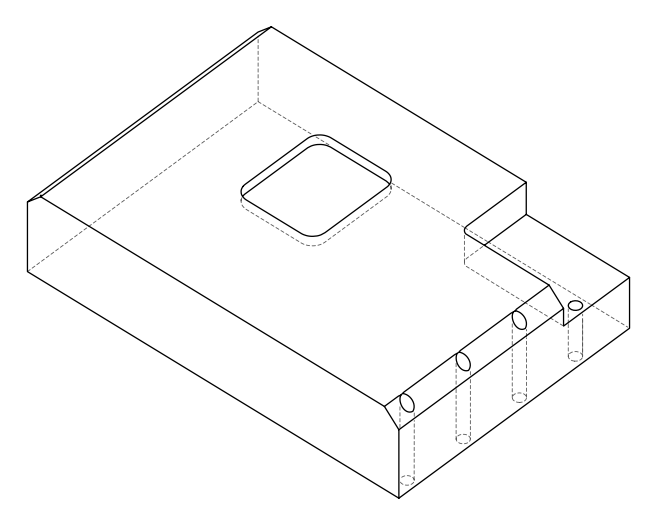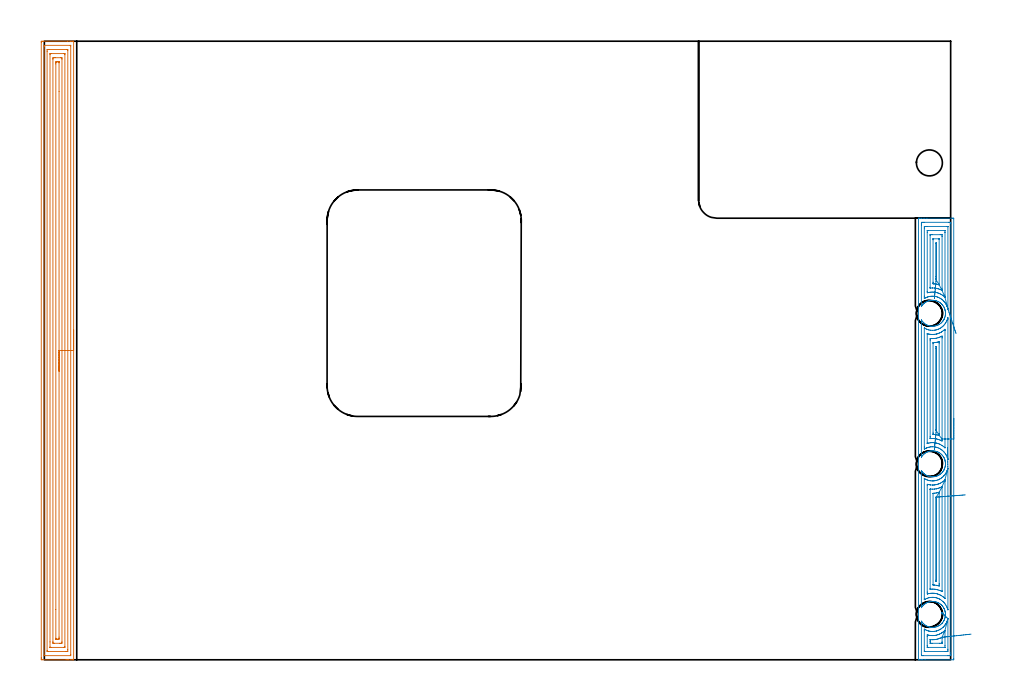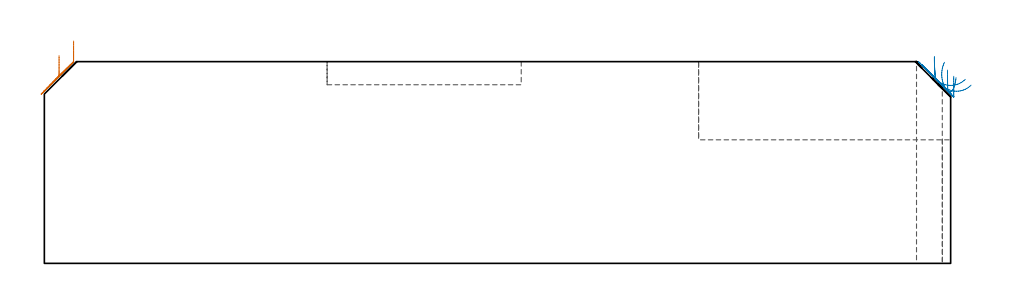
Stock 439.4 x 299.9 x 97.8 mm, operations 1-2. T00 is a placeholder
(PLAN: 19 operations, 14 tool changes, 54.7 min)
(1 AREA_MILL | FG_CHAMFER_SURFACE | UGT0205_001 | 14.67 min | 36954 mm3)
(2 AREA_MILL_1 | FG_CHAMFER_SURFACE_1 | UGT0205_001 | 11.6 min | 32365 mm3)
(3 MILL_CORNER_NOTCH_RECTANGULAR | CORNER_NOTCH_RECTANGULAR | NXT0201_012 | Follow Part, ap 4, ae 75% | 22.92 min | 395659 mm3)
(4 MILL_RECTANGULAR_POCKET | POCKET_RECTANGULAR_STRAIGHT | UGT0201_006 | Follow Part, ap 7, ae 75% | 2.05 min | 113649 mm3)
(5 SPOT_DRILL | STEP1HOLE | NXT0321_9005460120000 | 0.03 min | 0 mm3)
(6 SPOT_DRILL_1 | STEP1HOLE_1 | NXT0321_9005460120000 | 0.03 min | 0 mm3)
(7 SPOT_DRILL_2 | STEP1HOLE_2 | NXT0321_9005460120000 | 0.03 min | 0 mm3)
(8 SPOT_DRILL_3 | STEP1HOLE_3 | NXT0321_9005460120000 | 0.04 min | 15 mm3)
(9 DRILL_BLIND_HOLE_INTO_CENTER | STEP1HOLE | NXT0301_022 | 0.04 min | 32 mm3)
(10 GUN_DRILL_THROUGH_HOLE | STEP1HOLE | UGT0307_001 | 0.46 min | 1725 mm3)
(11 SPADE_DRILL_TO_ENLARGE_THROUGH_HOLE | STEP1HOLE | UGT0306_003 | 0.42 min | 9404 mm3)
(12 DRILL_BLIND_HOLE_INTO_CENTER_1 | STEP1HOLE_1 | NXT0301_022 | 0.04 min | 18 mm3)
(13 GUN_DRILL_THROUGH_HOLE_1 | STEP1HOLE_1 | UGT0307_001 | 0.46 min | 1700 mm3)
(14 SPADE_DRILL_TO_ENLARGE_THROUGH_HOLE_1 | STEP1HOLE_1 | UGT0306_003 | 0.42 min | 9422 mm3)
(15 DRILL_BLIND_HOLE_INTO_CENTER_2 | STEP1HOLE_2 | NXT0301_022 | 0.04 min | 9 mm3)
(16 GUN_DRILL_THROUGH_HOLE_2 | STEP1HOLE_2 | UGT0307_001 | 0.46 min | 1731 mm3)
(17 SPADE_DRILL_TO_ENLARGE_THROUGH_HOLE_2 | STEP1HOLE_2 | UGT0306_003 | 0.42 min | 9411 mm3)
(18 DRILL_THROUGH_HOLE_INTO_CENTER | STEP1HOLE_3 | NXT0301_042 | 0.27 min | 2326 mm3)
(19 DRILL_TO_ENLARGE_THROUGH_HOLE | STEP1HOLE_3 | NXT0301_097 | 0.27 min | 5092 mm3)
(TOOL UGT0205_001 | Chamfer Mill 20 x 3 x 45 deg. | D20 FL50 Z2)
(TOOL NXT0201_012 | ENDMILL 16mm [2P460-1600-NA 1630] | D16 FL38 Z6)
(TOOL UGT0201_006 | End Mill 28 mm | D28 FL25 Z2)
(TOOL NXT0321_9005460120000 | NC Spot Drill, 142deg, 12mm, Carbide, Uncoated | D12 PA142 FL30 Z2)
(TOOL NXT0301_022 | Carbide Drill 5.1mm [860.1-0510-015A1-MM 2214] | D5.1 PA140 FL28 Z2)
(TOOL UGT0307_001 | Gun Drill 5 mm | D5 PA130 FL24 Z1)
(TOOL UGT0306_003 | Spade Drill 12.5mm | D12.5 PA132 FL10 Z2)
(TOOL NXT0301_042 | Carbide Drill 7.1mm [860.1-0710-057A1-MM 2214] | D7.1 PA140 FL85 Z2)
(TOOL NXT0301_097 | Carbide Drill 12.6mm [860.1-1260-063A1-MM 2214] | D12.6 PA140 FL77 Z2)
(OP 1 AREA_MILL)
G17 G21 G94 G90
T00 M6
G54
G17 G0 G90 X14.2 Y159.95 S1061 M3
G43 Z107.8 H0
G94 G1 Y159.912 Z106.928 F250.
Y159.798 Z106.063
Y159.609 Z105.212
Y159.347 Z104.38
Y159.013 Z103.574
Y158.61 Z102.8
Y158.142 Z102.064
Y157.61 Z101.372
Y157.021 Z100.729
Y156.378 Z100.139
Y155.686 Z99.608
Y154.95 Z99.14
Y154.176 Z98.737
Y153.37 Z98.403
Y152.538 Z98.141
Y151.686 Z97.952
Y150.822 Z97.838
Y149.95 Z97.8
Y0.182
X14.197 Y0.01 Z97.789
X14.042 Y0.002 Z97.634
X13.88 Y0. Z97.48
X13.644 Z97.243
X12.93 Z96.524
X11.695 Z95.292
X11.175 Z94.77
X10.558 Z94.153
X-1.107 Y0.001 Z82.491
X-1.493 Y0.01 Z82.105
X-1.497 Y0.232 Z82.102
X-1.5 Y0.629 Z82.1
Y1.03
Y299.271
X-1.497 Y299.668 Z82.102
X-1.493 Y299.89 Z82.105
X-1.107 Y299.895 Z82.491
X-0.49 Y299.9 Z83.108
X11.175 Z94.77
X12.573 Z96.169
X12.93 Z96.524
X13.644 Z97.243
X13.88 Z97.48
X14.042 Y299.898 Z97.634
X14.197 Y299.89 Z97.788
X14.2 Y299.718 Z97.8
Y149.95
X12.786 Z96.386
Y2.564
X12.784 Y2.417 Z96.384
X12.779 Y2.045 Z96.379
X12.774 Y2.01 Z96.374
X12.707 Y2.005 Z96.307
X12.598 Y2.001 Z96.198
X0.18 Y2. Z83.78
X-0.014 Y2.002 Z83.586
X-0.049 Y2.005 Z83.551
X-0.079 Y2.012 Z83.521
X-0.081 Y2.057 Z83.519
X-0.085 Y2.27 Z83.515
X-0.086 Y297.336 Z83.514
X-0.085 Y297.483 Z83.515
X-0.079 Y297.855 Z83.521
X-0.074 Y297.89 Z83.526
X-0.007 Y297.895 Z83.593
X0.102 Y297.899 Z83.702
X12.52 Y297.9 Z96.12
X12.714 Y297.898 Z96.314
X12.749 Y297.895 Z96.349
X12.779 Y297.888 Z96.379
X12.781 Y297.843 Z96.381
X12.785 Y297.63 Z96.385
X12.786 Y149.95 Z96.386
X11.371 Z94.971
Y4.9
X11.367 Y4.206 Z94.967
X11.364 Y4.013 Z94.964
X11.175 Y4.008 Z94.775
X10.499 Y4. Z94.099
X1.726 Y4.001 Z85.326
X1.525 Y4.006 Z85.125
X1.335 Y4.015 Z84.935
X1.331 Y4.206 Z84.931
X1.329 Y4.405 Z84.929
Y295.
X1.333 Y295.694 Z84.933
X1.335 Y295.888 Z84.935
X1.525 Y295.892 Z85.125
X2.201 Y295.9 Z85.801
X10.974 Y295.899 Z94.574
X11.175 Y295.894 Z94.775
X11.365 Y295.885 Z94.965
X11.369 Y295.694 Z94.969
X11.371 Y295.495 Z94.971
Y149.95
X9.957 Z93.557
Y6.342
X9.954 Y6.159 Z93.554
X9.951 Y6.022 Z93.551
X9.856 Y6.01 Z93.456
X9.42 Y6. Z93.02
X3.273 Z86.873
X2.845 Y6.01 Z86.445
X2.749 Y6.015 Z86.349
X2.745 Y6.081 Z86.345
X2.744 Y6.149 Z86.344
X2.743 Y8.676 Z86.343
Y293.558
X2.746 Y293.741 Z86.346
X2.749 Y293.878 Z86.349
X2.844 Y293.89 Z86.444
X3.279 Y293.9 Z86.879
X9.427 Z93.027
X9.855 Y293.89 Z93.455
X9.951 Y293.885 Z93.551
X9.954 Y293.819 Z93.554
X9.956 Y293.751 Z93.556
X9.957 Y293.359 Z93.557
Y149.95
X8.543 Z92.143
Y8.676
X8.539 Y8.229 Z92.139
X8.536 Y8.016 Z92.136
X8.323 Y8.007 Z91.923
X7.666 Y8.001 Z91.266
X7.452 Y8. Z91.052
X4.819 Y8.001 Z88.419
X4.287 Y8.01 Z87.887
X4.164 Y8.015 Z87.764
X4.161 Y8.229 Z87.761
X4.157 Y8.676 Z87.757
Y291.224
X4.161 Y291.671 Z87.761
X4.164 Y291.884 Z87.764
X4.377 Y291.893 Z87.977
X5.034 Y291.899 Z88.634
X5.248 Y291.9 Z88.848
X7.881 Y291.899 Z91.481
X8.413 Y291.89 Z92.013
X8.536 Y291.885 Z92.136
X8.539 Y291.671 Z92.139
X8.543 Y291.224 Z92.143
Y149.95
X7.129 Z90.729
Y11.012
X7.128 Y10.465 Z90.728
X7.125 Y10.122 Z90.725
X7.122 Y10.012 Z90.722
X7.016 Y10.008 Z90.616
X6.789 Y10.003 Z90.389
X6.367 Y10. Z89.967
X5.911 Z89.511
X5.759 Z89.359
X5.638 Y10.002 Z89.238
X5.6 Y10.005 Z89.2
X5.583 Y10.009 Z89.183
X5.578 Y10.022 Z89.178
X5.575 Y10.118 Z89.175
X5.572 Y10.465 Z89.172
X5.571 Y24.326 Z89.171
Y288.888
X5.572 Y289.435 Z89.172
X5.575 Y289.778 Z89.175
X5.578 Y289.888 Z89.178
X5.684 Y289.892 Z89.284
X5.911 Y289.897 Z89.511
X6.333 Y289.9 Z89.933
X6.789 Z90.389
X6.941 Z90.541
X7.062 Y289.898 Z90.662
X7.1 Y289.895 Z90.7
X7.117 Y289.891 Z90.717
X7.122 Y289.878 Z90.722
X7.125 Y289.782 Z90.725
X7.128 Y289.435 Z90.728
X7.129 Y275.548 Z90.729
Y149.95
Y149.078 Z90.767
Y148.214 Z90.881
Y147.362 Z91.07
Y146.53 Z91.332
Y145.724 Z91.666
Y144.95 Z92.069
Y144.214 Z92.537
Y143.522 Z93.068
Y142.879 Z93.658
Y142.29 Z94.301
Y141.758 Z94.993
Y141.29 Z95.729
Y140.887 Z96.503
Y140.553 Z97.309
Y140.291 Z98.141
Y140.102 Z98.992
Y139.988 Z99.857
Y139.95 Z100.729
G0 Z107.8
M5
M2
(OP 2 AREA_MILL_1)
G17 G21 G94 G90
T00 M6
G54
G17 G0 G90 X440.9 Y117.05 S1061 M3
G43 Z107.8 H0
Z90.7
G94 G1 Y117.012 Z89.828 F250.
Y116.898 Z88.964
Y116.709 Z88.112
Y116.447 Z87.28
Y116.113 Z86.474
Y115.71 Z85.7
Y115.242 Z84.964
Y114.71 Z84.272
Y114.121 Z83.629
Y113.478 Z83.04
Y112.786 Z82.509
Y112.05 Z82.04
Y111.276 Z81.637
Y110.47 Z81.303
Y109.638 Z81.041
Y108.786 Z80.852
Y107.922 Z80.738
Y107.05 Z80.7
Y0.631
X440.897 Y0.289 Z80.702
X440.892 Y0.01 Z80.706
X440.609 Y0. Z80.988
X427.018 Z94.577
X425.606 Z95.99
X425.241 Z96.354
X424.51 Z97.089
X424.254 Z97.346
X423.843 Y0.006 Z97.749
X423.803 Y0.01 Z97.788
X423.8 Y0.184 Z97.8
Y213.916
X423.803 Y214.091 Z97.788
X423.844 Y214.1 Z97.747
X424.254 Z97.346
X424.51 Z97.09
X425.241 Z96.354
X426.495 Z95.102
X427.907 Z93.689
X440.348 Z81.25
X440.611 Y214.098 Z80.987
X440.892 Y214.09 Z80.706
X440.899 Y213.808 Z80.699
X440.9 Y107.05 Z80.7
X439.486 Z82.114
Y3.314
X439.485 Y2.42 Z82.115
X439.484 Y2.394 Z82.116
X439.459 Y2.01 Z82.141
X438.985 Y2.002 Z82.615
X438.571 Y2.001 Z83.029
X438.099 Y2. Z83.501
X426.129 Y2.001 Z95.471
X425.655 Y2.002 Z95.945
X425.241 Y2.01 Z96.359
X425.216 Y2.42 Z96.384
X425.215 Y2.445 Z96.385
Y18.588
X425.221 Y18.728 Z96.379
X425.241 Y18.701 Z96.359
X425.307 Y18.591 Z96.293
X425.422 Y18.417 Z96.178
X425.544 Y18.248 Z96.056
X425.768 Y17.968 Z95.832
X426.003 Y17.697 Z95.597
X426.212 Y17.486 Z95.388
X426.429 Y17.285 Z95.171
X426.731 Y17.037 Z94.869
X427.043 Y16.804 Z94.557
X427.313 Y16.634 Z94.287
X427.751 Y16.393 Z93.849
X428.197 Y16.186 Z93.403
X428.594 Y16.037 Z93.006
X428.995 Y15.91 Z92.605
X429.081 Y15.888 Z92.519
X429.522 Y15.802 Z92.078
X429.966 Y15.741 Z91.634
X430.408 Y15.713 Z91.192
X430.85 Y15.714 Z90.75
X431.293 Y15.747 Z90.307
X431.734 Y15.813 Z89.866
X432.204 Y15.91 Z89.396
X432.619 Y16.042 Z88.981
X433.065 Y16.213 Z88.535
X433.503 Y16.418 Z88.097
X433.834 Y16.602 Z87.766
X434.157 Y16.804 Z87.443
X434.387 Y16.974 Z87.213
X434.803 Y17.321 Z86.797
X435.118 Y17.622 Z86.48
X435.197 Y17.697 Z86.401
X435.271 Y17.777 Z86.328
X435.592 Y18.176 Z86.006
X435.887 Y18.591 Z85.709
X435.905 Y18.62 Z85.691
X436.019 Y18.815 Z85.575
X436.127 Y18.994 Z85.47
X436.154 Y19.041 Z85.442
X436.366 Y19.485 Z85.233
X436.539 Y19.928 Z85.06
X436.676 Y20.378 Z84.92
X436.733 Y20.631 Z84.861
X436.76 Y20.752 Z84.832
X436.777 Y20.824 Z84.818
X436.793 Y20.921 Z84.804
X436.817 Y21.071 Z84.781
X436.83 Y21.163 Z84.766
X436.836 Y21.199 Z84.76
X436.848 Y21.272 Z84.75
X436.881 Y21.695 Z84.715
X436.883 Y21.718 Z84.712
X436.882 Y21.823 Z84.706
X436.883 Y21.891 Z84.705
X436.882 Y21.936 Z84.703
X436.883 Y22.064 Z84.701
X436.885 Y22.133 Z84.705
Y22.165
X436.882 Y22.205 Z84.706
X436.878 Y22.285 Z84.712
X436.871 Y22.441 Z84.727
X436.86 Y22.612 Z84.738
X436.809 Y22.988 Z84.786
X436.801 Y23.059 Z84.797
X436.793 Y23.1 Z84.806
X436.749 Y23.3 Z84.847
X436.72 Y23.435 Z84.875
X436.705 Y23.507 Z84.89
X436.579 Y23.952 Z85.018
X436.497 Y24.175 Z85.101
X436.438 Y24.329 Z85.156
X436.412 Y24.403 Z85.184
X436.215 Y24.846 Z85.382
X436.177 Y24.921 Z85.421
X436.155 Y24.965 Z85.443
X435.998 Y25.224 Z85.597
X435.919 Y25.358 Z85.678
X435.659 Y25.739 Z85.936
X435.271 Y26.219 Z86.328
X435.182 Y26.315 Z86.417
X435.07 Y26.432 Z86.527
X435.016 Y26.484 Z86.58
X434.976 Y26.525 Z86.624
X434.934 Y26.565 Z86.666
X434.864 Y26.633 Z86.736
X434.387 Y27.021 Z87.213
X434.01 Y27.286 Z87.59
X433.623 Y27.526 Z87.977
X433.503 Y27.587 Z88.097
X433.065 Y27.787 Z88.535
X432.619 Y27.957 Z88.981
X432.178 Y28.089 Z89.422
X431.734 Y28.187 Z89.866
X431.293 Y28.253 Z90.307
X430.85 Y28.286 Z90.75
X430.408 Y28.287 Z91.192
X429.966 Y28.259 Z91.634
X429.522 Y28.198 Z92.078
X429.081 Y28.104 Z92.519
X428.637 Y27.976 Z92.963
X428.197 Y27.817 Z93.403
X427.885 Y27.679 Z93.715
X427.578 Y27.526 Z94.022
X427.313 Y27.366 Z94.287
X426.863 Y27.057 Z94.737
X426.429 Y26.717 Z95.171
X426.335 Y26.633 Z95.265
X425.924 Y26.207 Z95.676
X425.533 Y25.739 Z96.067
X425.246 Y25.299 Z96.354
X425.241 Y25.29 Z96.359
X425.221 Y25.269 Z96.379
X425.219 Y25.299 Z96.381
X425.214 Y25.671 Z96.386
Y25.698
Y91.225
X425.221 Y91.726 Z96.379
X425.241 Y91.7 Z96.359
X425.338 Y91.549 Z96.262
X425.544 Y91.25 Z96.056
X425.767 Y90.967 Z95.833
X426.089 Y90.616 Z95.511
X426.429 Y90.286 Z95.171
X426.676 Y90.073 Z94.924
X426.99 Y89.845 Z94.61
X427.313 Y89.635 Z94.287
X427.747 Y89.395 Z93.853
X428.189 Y89.179 Z93.411
X428.197 Y89.177 Z93.403
X428.637 Y89.024 Z92.963
X429.081 Y88.896 Z92.519
X429.522 Y88.802 Z92.078
X429.966 Y88.742 Z91.634
X430.408 Y88.713 Z91.192
X430.85 Y88.715 Z90.75
X431.293 Y88.747 Z90.307
X431.734 Y88.813 Z89.866
X432.178 Y88.911 Z89.422
X432.619 Y89.041 Z88.981
X433.009 Y89.179 Z88.591
X433.503 Y89.421 Z88.097
X433.953 Y89.678 Z87.647
X434.387 Y89.971 Z87.213
X434.524 Y90.073 Z87.076
X434.906 Y90.416 Z86.694
X435.271 Y90.78 Z86.327
X435.42 Y90.953 Z86.176
X435.432 Y90.967 Z86.165
X435.76 Y91.405 Z85.84
X436.048 Y91.847 Z85.552
X436.056 Y91.86 Z85.543
X436.155 Y92.036 Z85.443
X436.277 Y92.294 Z85.319
X436.324 Y92.391 Z85.273
X436.427 Y92.636 Z85.171
X436.47 Y92.742 Z85.125
X436.476 Y92.754 Z85.121
X436.624 Y93.198 Z84.971
X436.741 Y93.647 Z84.852
X436.774 Y93.821 Z84.823
X436.793 Y93.925 Z84.805
X436.821 Y94.093 Z84.771
X436.846 Y94.296 Z84.749
X436.873 Y94.53 Z84.719
X436.874 Y94.541 Z84.718
X436.89 Y94.749 Z84.706
X436.891 Y94.764 Z84.705
X436.892 Y94.846 Z84.7
X436.898 Y94.987 Z84.698
X436.893 Y95.126 Z84.7
X436.892 Y95.19 Z84.704
X436.891 Y95.211 Z84.705
X436.876 Y95.424 Z84.715
Y95.434 Z84.716
X436.855 Y95.622 Z84.739
Y95.624
X436.825 Y95.872 Z84.765
X436.824 Y95.882 Z84.767
X436.787 Y96.107 Z84.811
X436.747 Y96.319 Z84.845
X436.746 Y96.328 Z84.847
X436.632 Y96.777 Z84.963
X436.571 Y96.965 Z85.027
X436.555 Y97.013 Z85.044
X436.486 Y97.221 Z85.113
X436.38 Y97.474 Z85.217
X436.329 Y97.596 Z85.267
X436.156 Y97.966 Z85.444
X436.116 Y98.041 Z85.484
X436.073 Y98.115 Z85.526
X435.777 Y98.569 Z85.822
X435.454 Y99.008 Z86.146
X435.272 Y99.22 Z86.328
X435.043 Y99.449 Z86.557
X434.92 Y99.571 Z86.679
X434.801 Y99.679 Z86.799
X434.554 Y99.902 Z87.046
X434.387 Y100.028 Z87.213
X433.952 Y100.322 Z87.648
X433.503 Y100.584 Z88.097
X433.286 Y100.695 Z88.314
X433.066 Y100.795 Z88.534
X432.619 Y100.957 Z88.981
X432.178 Y101.089 Z89.422
X431.734 Y101.187 Z89.866
X431.293 Y101.253 Z90.307
X430.85 Y101.285 Z90.75
X430.408 Y101.287 Z91.192
X429.966 Y101.258 Z91.634
X429.522 Y101.198 Z92.078
X429.081 Y101.104 Z92.519
X428.637 Y100.976 Z92.963
X428.197 Y100.822 Z93.403
X428.133 Y100.795 Z93.467
X427.719 Y100.592 Z93.881
X427.313 Y100.365 Z94.287
X426.974 Y100.143 Z94.626
X426.646 Y99.902 Z94.954
X426.429 Y99.714 Z95.171
X426.078 Y99.371 Z95.522
X425.746 Y99.008 Z95.854
X425.544 Y98.751 Z96.056
X425.33 Y98.438 Z96.27
X425.241 Y98.293 Z96.359
X425.221 Y98.274 Z96.379
X425.219 Y98.311 Z96.381
X425.214 Y99.001 Z96.386
Y99.028
Y164.377
X425.221 Y164.733 Z96.379
X425.241 Y164.707 Z96.359
X425.258 Y164.68 Z96.342
X425.552 Y164.236 Z96.048
X425.941 Y163.776 Z95.659
X426.361 Y163.342 Z95.239
X426.429 Y163.282 Z95.171
X426.863 Y162.943 Z94.737
X427.313 Y162.635 Z94.287
X427.626 Y162.449 Z93.974
X427.907 Y162.31 Z93.693
X428.197 Y162.177 Z93.403
X428.637 Y162.024 Z92.963
X429.081 Y161.896 Z92.519
X429.522 Y161.802 Z92.078
X429.966 Y161.741 Z91.634
X430.408 Y161.713 Z91.192
X430.85 Y161.714 Z90.75
X431.293 Y161.747 Z90.307
X431.734 Y161.813 Z89.866
X432.178 Y161.911 Z89.422
X432.619 Y162.043 Z88.981
X433.065 Y162.213 Z88.535
X433.503 Y162.413 Z88.097
X433.574 Y162.449 Z88.026
X433.987 Y162.7 Z87.613
X434.387 Y162.978 Z87.213
X434.834 Y163.342 Z86.766
X434.881 Y163.389 Z86.719
X434.948 Y163.458 Z86.652
X434.997 Y163.509 Z86.599
X435.016 Y163.527 Z86.582
X435.272 Y163.785 Z86.328
X435.641 Y164.236 Z85.956
X435.674 Y164.284 Z85.923
X435.909 Y164.629 Z85.687
X435.971 Y164.731 Z85.626
X436.155 Y165.035 Z85.444
X436.203 Y165.129 Z85.396
X436.277 Y165.293 Z85.322
X436.401 Y165.572 Z85.195
X436.571 Y166.023 Z85.027
X436.699 Y166.468 Z84.898
X436.796 Y166.916 Z84.801
X436.803 Y166.967 Z84.794
X436.858 Y167.362 Z84.741
X436.866 Y167.476 Z84.733
X436.868 Y167.531 Z84.729
X436.874 Y167.659 Z84.716
X436.88 Y167.749 Z84.709
X436.885 Y167.81 Z84.706
Y167.821
X436.884 Y167.861 Z84.704
Y167.957
X436.883 Y168.017 Z84.702
X436.882 Y168.091
X436.883 Y168.177 Z84.707
X436.882 Y168.232
X436.883 Y168.257 Z84.708
X436.851 Y168.703 Z84.747
X436.783 Y169.151 Z84.815
X436.771 Y169.202 Z84.825
X436.695 Y169.545 Z84.903
X436.683 Y169.597 Z84.914
X436.546 Y170.046 Z85.05
X436.377 Y170.49 Z85.222
X436.156 Y170.963 Z85.444
X436.036 Y171.176 Z85.564
X435.908 Y171.384 Z85.69
X435.6 Y171.811 Z85.997
X435.271 Y172.224 Z86.328
X435.221 Y172.277 Z86.377
X435.163 Y172.332 Z86.433
X435.016 Y172.473 Z86.579
X434.816 Y172.667 Z86.784
X434.387 Y173.027 Z87.213
X434.195 Y173.171 Z87.405
X433.853 Y173.386 Z87.747
X433.503 Y173.581 Z88.097
X433.065 Y173.787 Z88.535
X432.619 Y173.96 Z88.981
X432.302 Y174.064 Z89.298
X431.734 Y174.186 Z89.866
X431.293 Y174.253 Z90.307
X430.85 Y174.286 Z90.75
X430.408 Y174.287 Z91.192
X429.966 Y174.259 Z91.634
X429.522 Y174.198 Z92.078
X429.081 Y174.109 Z92.519
X428.898 Y174.064 Z92.702
X428.545 Y173.949 Z93.055
X428.197 Y173.816 Z93.403
X427.751 Y173.607 Z93.85
X427.313 Y173.365 Z94.287
X427.005 Y173.171 Z94.595
X426.712 Y172.95 Z94.888
X426.429 Y172.711 Z95.171
X425.982 Y172.277 Z95.618
X425.757 Y172.019 Z95.843
X425.544 Y171.75 Z96.056
X425.293 Y171.384 Z96.307
X425.241 Y171.297 Z96.359
X425.221 Y171.27 Z96.379
X425.215 Y171.374 Z96.385
X425.214 Y171.438 Z96.386
Y171.465
Y210.786
X425.215 Y211.68 Z96.385
X425.216 Y211.706 Z96.384
X425.241 Y212.09 Z96.359
X425.715 Y212.098 Z95.885
X426.129 Y212.099 Z95.471
X426.601 Y212.1 Z94.999
X438.571 Y212.099 Z83.029
X439.045 Y212.098 Z82.555
X439.459 Y212.09 Z82.141
X439.484 Y211.68 Z82.116
X439.485 Y211.655 Z82.115
X439.486 Y107.05 Z82.114
X438.072 Z83.528
X438.071 Y97.715 Z83.529
X438.07 Y97.213 Z83.53
X438.069 Y97.175 Z83.531
X438.066 Y97.121 Z83.534
X438.034 Y97.213 Z83.566
X437.988 Y97.357 Z83.612
X437.788 Y98. Z83.812
X437.75 Y98.107 Z83.85
X437.682 Y98.281 Z83.918
X437.359 Y99.001 Z84.241
X437.257 Y99.206 Z84.343
X437.154 Y99.389 Z84.446
X436.917 Y99.771 Z84.683
X436.835 Y99.896 Z84.765
X436.793 Y99.955 Z84.807
X436.439 Y100.431 Z85.161
X436.137 Y100.79 Z85.463
X436.024 Y100.91 Z85.576
X435.905 Y101.029 Z85.695
X435.571 Y101.344 Z86.029
X435.183 Y101.684 Z86.417
X435.016 Y101.808 Z86.584
X434.612 Y102.091 Z86.988
X434.127 Y102.373 Z87.473
X433.746 Y102.579 Z87.854
X433.239 Y102.787 Z88.361
X432.913 Y102.907 Z88.687
X432.35 Y103.065 Z89.25
X432.018 Y103.139 Z89.582
X431.461 Y103.229 Z90.139
X430.768 Y103.276 Z90.832
X430.573 Y103.277 Z91.027
X429.908 Y103.247 Z91.692
X429.684 Y103.219 Z91.916
X429.138 Y103.128 Z92.462
X428.795 Y103.053 Z92.805
X428.429 Y102.947 Z93.171
X427.907 Y102.77 Z93.693
X427.768 Y102.718 Z93.832
X427.458 Y102.579 Z94.142
X427.167 Y102.429 Z94.433
X426.699 Y102.178 Z94.901
X426.635 Y102.148 Z94.965
X426.634 Y102.187 Z94.966
X426.63 Y102.579 Z94.97
X426.629 Y102.97 Z94.971
X426.628 Y103.473 Z94.972
X426.629 Y160.707 Z94.971
X426.63 Y160.804 Z94.97
X426.633 Y160.852 Z94.967
X426.634 Y160.864 Z94.966
X427.163 Y160.561 Z94.437
X427.655 Y160.333 Z93.945
X427.907 Y160.228 Z93.693
X428.616 Y159.993 Z92.984
X428.795 Y159.947 Z92.805
X429.384 Y159.812 Z92.216
X429.684 Y159.781 Z91.916
X430.479 Y159.718 Z91.121
X430.573 Y159.716 Z91.027
X430.667 Y159.717 Z90.933
X431.461 Y159.766 Z90.139
X431.504 Y159.769 Z90.096
X431.805 Y159.812 Z89.795
X432.255 Y159.908 Z89.345
X432.35 Y159.933 Z89.25
X432.946 Y160.107 Z88.654
X433.239 Y160.218 Z88.361
X433.584 Y160.359 Z88.016
X434.127 Y160.617 Z87.473
X434.186 Y160.647 Z87.414
X434.287 Y160.707 Z87.313
X434.727 Y160.997 Z86.873
X435.016 Y161.198 Z86.584
X435.241 Y161.375 Z86.359
X435.518 Y161.601 Z86.082
X435.718 Y161.789 Z85.882
X435.905 Y161.975 Z85.695
X436.16 Y162.241 Z85.44
X436.374 Y162.495 Z85.226
X436.563 Y162.73 Z85.037
X436.793 Y163.052 Z84.807
X436.929 Y163.253 Z84.671
X437.015 Y163.389 Z84.585
X437.264 Y163.81 Z84.336
X437.496 Y164.284 Z84.104
X437.532 Y164.359 Z84.068
X437.555 Y164.412 Z84.045
X437.682 Y164.723 Z83.918
X437.805 Y165.054 Z83.795
X437.848 Y165.178 Z83.752
X437.906 Y165.356 Z83.694
X438.022 Y165.73 Z83.578
X438.066 Y165.804 Z83.534
X438.069 Y165.727 Z83.531
X438.07 Y165.681 Z83.53
X438.071 Y165.178 Z83.529
X438.072 Y164.972 Z83.528
Y107.05
X436.657 Z84.943
Y102.905
X436.656 Y102.81 Z84.944
X436.654 Y102.764 Z84.946
X436.653 Y102.755 Z84.947
X436.338 Y103.037 Z85.262
X435.905 Y103.408 Z85.695
X435.825 Y103.473 Z85.775
X435.348 Y103.801 Z86.252
X435.016 Y104.013 Z86.584
X434.405 Y104.367 Z87.195
X434.127 Y104.501 Z87.473
X433.888 Y104.608 Z87.712
X433.239 Y104.849 Z88.361
X432.565 Y105.045 Z89.035
X432.35 Y105.09 Z89.25
X431.484 Y105.238 Z90.116
X431.461 Y105.24 Z90.139
X431.156 Y105.261 Z90.444
X430.573 Y105.285 Z91.027
X430.549 Z91.051
X429.992 Y105.261 Z91.608
X429.707 Y105.239 Z91.893
X429.684 Y105.236 Z91.916
X428.944 Y105.111 Z92.656
X428.795 Y105.078 Z92.805
X428.23 Y104.937 Z93.37
X428.089 Y104.9 Z93.511
X428.061 Y104.895 Z93.539
X428.052 Y104.896 Z93.548
X428.049 Y104.902 Z93.551
X428.046 Y104.945 Z93.554
X428.043 Y105.124 Z93.557
Y157.886
X428.045 Y158.024 Z93.555
X428.047 Y158.082 Z93.553
X428.049 Y158.102 Z93.551
X428.087 Y158.098 Z93.513
X428.157 Y158.084 Z93.443
X428.18 Y158.078 Z93.42
X428.356 Y158.024 Z93.244
X428.795 Y157.919 Z92.805
X428.93 Y157.888 Z92.67
X429.348 Y157.817 Z92.252
X429.684 Y157.778 Z91.916
X429.952 Y157.754 Z91.648
X430.573 Y157.723 Z91.027
X430.863 Y157.732 Z90.737
X431.461 Y157.769 Z90.139
X431.69 Y157.794 Z89.91
X432.35 Y157.908 Z89.25
X432.446 Y157.927 Z89.154
X432.833 Y158.024 Z88.767
X433.146 Y158.117 Z88.454
X433.239 Y158.15 Z88.361
X433.791 Y158.362 Z87.809
X434.127 Y158.507 Z87.473
X434.407 Y158.637 Z87.193
X434.554 Y158.711 Z87.046
X434.923 Y158.918 Z86.677
X434.98 Y158.954 Z86.62
X435.016 Y158.978 Z86.584
X435.511 Y159.314 Z86.089
X435.905 Y159.607 Z85.695
X436.02 Y159.696 Z85.58
X436.164 Y159.812 Z85.436
X436.33 Y159.959 Z85.27
X436.497 Y160.11 Z85.103
X436.645 Y160.245 Z84.955
X436.654 Y159.952 Z84.946
X436.656 Y159.812 Z84.944
X436.657 Y159.681 Z84.943
Y107.05
X435.243 Z86.357
X435.242 Y106.823 Z86.358
X435.236 Y106.156 Z86.364
X435.231 Y106.068 Z86.369
X435.061 Y106.156 Z86.539
X434.959 Y106.213 Z86.641
X434.409 Y106.468 Z87.191
X434.127 Y106.581 Z87.473
X433.454 Y106.833 Z88.146
X433.239 Y106.895 Z88.361
X432.679 Y107.05 Z88.921
X432.35 Y107.11 Z89.25
X432.277 Y107.123 Z89.323
X431.461 Y107.233 Z90.139
X431.262 Y107.25 Z90.338
X430.573 Y107.277 Z91.027
X430.352 Y107.272 Z91.248
X429.684 Y107.237 Z91.916
X429.505 Y107.23 Z92.095
X429.462 Y107.237 Z92.138
X429.461 Y107.244 Z92.139
X429.459 Y107.277 Z92.141
X429.457 Y107.944 Z92.143
Y108.173
Y154.675
X429.46 Y155.341 Z92.14
X429.463 Y155.564 Z92.137
X429.469 Y155.777 Z92.131
X429.684 Y155.765 Z91.916
X430.178 Y155.738 Z91.422
X430.573 Y155.723 Z91.027
X431.064 Y155.741 Z90.536
X431.461 Y155.768 Z90.139
X431.882 Y155.812 Z89.718
X432.35 Y155.896 Z89.25
X432.634 Y155.949 Z88.966
X433.239 Y156.109 Z88.361
X433.668 Y156.235 Z87.932
X434. Y156.363 Z87.6
X434.127 Y156.416 Z87.473
X434.621 Y156.632 Z86.979
X435.016 Y156.818 Z86.584
X435.226 Y156.918 Z86.374
X435.237 Y156.909 Z86.363
X435.24 Y156.904 Z86.36
X435.243 Y156.235 Z86.357
Y156.007
Y107.05
X433.822 Y108.787 Z87.778
X433.755 Y108.797 Z87.845
X433.73 Y108.802 Z87.87
X433.109 Y108.969 Z88.491
X432.679 Y109.058 Z88.921
X432.35 Y109.115 Z89.25
X432.023 Y109.168 Z89.577
X431.461 Y109.236 Z90.139
X431.033 Y109.269 Z90.567
X430.898 Y109.283 Z90.702
X430.878 Y109.295 Z90.722
X430.875 Y109.337 Z90.725
X430.873 Y109.431 Z90.727
X430.872 Y109.733 Z90.728
X430.871 Y110.327 Z90.729
Y153.252
X430.873 Y153.552 Z90.727
X430.876 Y153.699 Z90.724
X430.877 Y153.711 Z90.723
X430.909 Y153.717 Z90.691
X430.991 Y153.726 Z90.609
X431.099 Y153.735 Z90.501
X431.269 Y153.746 Z90.331
X431.461 Y153.765 Z90.139
X432.073 Y153.831 Z89.527
X432.35 Y153.879 Z89.25
X432.826 Y153.968 Z88.774
X433.239 Y154.071 Z88.361
X433.796 Y154.216 Z87.804
X433.822 Y154.222 Z87.778
X433.825 Y154.193 Z87.775
X433.826 Y154.145 Z87.774
X433.829 Y153.853 Z87.772
Y153.552 Z87.771
X433.828 Y109.733 Z87.772
X433.827 Y109.141 Z87.773
X433.822 Y108.787 Z87.778
X432.405 Y111.135 Z89.195
X432.398 Y111.134 Z89.202
X432.35 Y111.141 Z89.25
X432.303 Y111.151 Z89.297
X432.292 Y111.327 Z89.308
X432.287 Y111.456 Z89.313
X432.286 Y111.521 Z89.314
X432.285 Y111.586 Z89.315
Y150.935
X432.291 Y151.764 Z89.309
X432.292 Y151.822 Z89.308
X432.35 Y151.845 Z89.25
X432.382 Y151.853 Z89.218
X432.404 Y151.854 Z89.196
X432.408 Y151.827 Z89.192
X432.413 Y151.764 Z89.187
X432.414 Y151.699 Z89.186
Y111.391
X432.413 Y111.261 Z89.187
X432.409 Y111.175 Z89.191
X432.405 Y111.135 Z89.195
X432.32 Y110.276 Z89.318
X432.237 Y109.43 Z89.516
X432.155 Y108.605 Z89.787
X432.076 Y107.806 Z90.13
X432.001 Y107.041 Z90.541
X431.929 Y106.313 Z91.017
X431.862 Y105.63 Z91.556
X431.799 Y104.997 Z92.152
X431.742 Y104.417 Z92.801
X431.69 Y103.896 Z93.499
X431.645 Y103.437 Z94.24
X431.606 Y103.044 Z95.018
X431.574 Y102.721 Z95.827
X431.549 Y102.468 Z96.662
X431.532 Y102.29 Z97.516
X431.522 Y102.185 Z98.382
X431.519 Y102.157 Z99.254
X431.523 Y102.204 Z100.125
G0 X437.888 Y102.675 Z93.714
G1 Y102.652 Z92.842
X437.89 Y102.554 Z91.975
X437.893 Y102.38 Z91.12
X437.898 Y102.133 Z90.283
X437.903 Y101.814 Z89.471
X437.91 Y101.425 Z88.69
X437.919 Y100.97 Z87.946
X437.928 Y100.451 Z87.245
X437.938 Y99.874 Z86.591
X437.95 Y99.241 Z85.99
X437.962 Y98.559 Z85.447
X437.975 Y97.832 Z84.965
X437.989 Y97.066 Z84.548
X438.003 Y96.266 Z84.2
X438.018 Y95.439 Z83.923
X438.034 Y94.591 Z83.718
X438.049 Y93.728 Z83.589
X438.065 Y92.858 Z83.535
X438.071 Y92.35 Z83.529
Y24.484
X438.07 Y24.386 Z83.53
X438.065 Y24.183 Z83.535
X437.985 Y24.4 Z83.615
X437.947 Y24.51 Z83.653
X437.861 Y24.776 Z83.739
X437.682 Y25.27 Z83.918
X437.513 Y25.671 Z84.087
X437.375 Y25.979 Z84.225
X437.042 Y26.565 Z84.558
X436.793 Y26.946 Z84.807
X436.582 Y27.244 Z85.018
X436.412 Y27.459 Z85.188
X436.183 Y27.736 Z85.417
X435.905 Y28.037 Z85.695
X435.572 Y28.354 Z86.028
X435.016 Y28.802 Z86.584
X434.358 Y29.248 Z87.242
X434.127 Y29.384 Z87.473
X433.851 Y29.526 Z87.749
X433.239 Y29.782 Z88.361
X432.905 Y29.906 Z88.695
X432.44 Y30.052 Z89.16
X432.35 Y30.073 Z89.25
X432.045 Y30.142 Z89.555
X431.461 Y30.233 Z90.139
X431.357 Y30.247 Z90.243
X430.948 Y30.271 Z90.652
X430.573 Y30.28 Z91.027
X430.436 Z91.164
X429.684 Y30.223 Z91.916
X429.611 Y30.216 Z91.989
X429.157 Y30.142 Z92.443
X428.861 Y30.076 Z92.739
X428.795 Y30.058 Z92.805
X428.182 Y29.865 Z93.418
X427.907 Y29.766 Z93.693
X427.543 Y29.614 Z94.057
X427.018 Y29.355 Z94.582
X426.949 Y29.318 Z94.651
X426.7 Y29.173 Z94.9
X426.635 Y29.137 Z94.965
X426.632 Y29.189 Z94.968
X426.63 Y29.248 Z94.97
X426.629 Y29.397 Z94.971
X426.628 Y29.64 Z94.972
X426.629 Y87.768 Z94.971
X426.63 Y87.824 Z94.97
X426.632 Y87.857 Z94.968
X426.634 Y87.864 Z94.967
X426.656 Y87.853 Z94.944
X427.018 Y87.659 Z94.582
X427.56 Y87.376 Z94.04
X427.907 Y87.228 Z93.693
X428.139 Y87.142 Z93.461
X428.795 Y86.947 Z92.805
X429.339 Y86.829 Z92.261
X429.684 Y86.781 Z91.916
X430.331 Y86.725 Z91.269
X430.573 Y86.723 Z91.027
X430.9 Y86.726 Z90.7
X431.2 Y86.744 Z90.4
X431.461 Y86.771 Z90.139
X431.981 Y86.853 Z89.619
X432.35 Y86.935 Z89.25
X432.693 Y87.03 Z88.907
X433.239 Y87.209 Z88.361
X433.361 Y87.252 Z88.239
X433.644 Y87.376 Z87.956
X433.964 Y87.54 Z87.636
X434.127 Y87.63 Z87.473
X434.531 Y87.864 Z87.069
X435.016 Y88.184 Z86.584
X435.067 Y88.219 Z86.533
X435.133 Y88.27 Z86.467
X435.545 Y88.632 Z86.055
X435.905 Y88.97 Z85.695
X436.002 Y89.066 Z85.598
X436.096 Y89.164 Z85.504
X436.417 Y89.543 Z85.183
X436.806 Y90.059 Z84.794
X437.145 Y90.599 Z84.455
X437.337 Y90.953 Z84.263
X437.407 Y91.091 Z84.193
X437.451 Y91.185 Z84.149
X437.682 Y91.709 Z83.918
X437.721 Y91.808 Z83.879
X437.736 Y91.847 Z83.864
X437.829 Y92.135 Z83.771
X437.94 Y92.482 Z83.66
X438.018 Y92.742 Z83.582
X438.032 Y92.78 Z83.568
X438.065 Y92.858 Z83.535
X436.638 Y87.24 Z84.962
X436.65 Y87.109 Z84.95
X436.656 Y86.62 Z84.944
X436.657 Y86.482 Z84.943
Y29.867
X436.656 Y29.798 Z84.944
X436.653 Y29.765 Z84.947
X436.652 Y29.761 Z84.948
X436.645 Y29.765 Z84.955
X436.561 Y29.835 Z85.039
X436.211 Y30.142 Z85.389
X435.905 Y30.391 Z85.695
X435.689 Y30.561 Z85.911
X435.001 Y31.036 Z86.599
X434.692 Y31.217 Z86.908
X434.442 Y31.346 Z87.158
X434.127 Y31.491 Z87.473
X433.821 Y31.622 Z87.779
X433.239 Y31.849 Z88.361
X432.997 Y31.931 Z88.603
X432.35 Y32.09 Z89.25
X432.149 Y32.133 Z89.451
X431.461 Y32.235 Z90.139
X431.134 Y32.261 Z90.466
X430.573 Y32.277 Z91.027
X430.24 Y32.265 Z91.36
X429.684 Y32.222 Z91.916
X429.424 Y32.192 Z92.176
X428.795 Y32.08 Z92.805
X428.673 Y32.054 Z92.927
X428.211 Y31.931 Z93.389
X428.143 Y31.92 Z93.457
X428.05 Y31.931 Z93.55
X428.043 Y32.825 Z93.557
Y84.556
X428.049 Y85.107 Z93.551
X428.508 Y84.982 Z93.092
X428.795 Y84.921 Z92.805
X429.171 Y84.843 Z92.429
X429.6 Y84.777 Z92.
X429.684 Y84.771 Z91.916
X430.551 Y84.715 Z91.049
X430.573 Z91.027
X431.003 Y84.731 Z90.597
X431.401 Y84.754 Z90.199
X431.461 Y84.762 Z90.139
X432.173 Y84.872 Z89.427
X432.35 Y84.911 Z89.25
X432.888 Y85.046 Z88.712
X433.239 Y85.155 Z88.361
X433.562 Y85.262 Z88.038
X433.802 Y85.352 Z87.798
X434.127 Y85.497 Z87.473
X434.189 Y85.525 Z87.411
X434.314 Y85.587 Z87.286
X434.766 Y85.839 Z86.834
X435.016 Y85.984 Z86.584
X435.317 Y86.178 Z86.283
X435.768 Y86.482 Z85.832
X435.845 Y86.542 Z85.755
X435.905 Y86.591 Z85.695
X436.321 Y86.957 Z85.279
X436.427 Y87.051 Z85.173
X436.638 Y87.24 Z84.962
X435.237 Y83.922 Z86.363
X435.239 Y83.875 Z86.361
X435.241 Y83.799 Z86.359
X435.243 Y83.571 Z86.357
X435.242 Y33.491 Z86.358
X435.239 Y33.262 Z86.361
X435.236 Y33.111 Z86.364
X435.231 Y33.086 Z86.369
X435.213 Y33.093 Z86.387
X435.167 Y33.113 Z86.433
X435.016 Y33.183 Z86.584
X434.353 Y33.492 Z87.247
X434.127 Y33.583 Z87.473
X433.783 Y33.719 Z87.817
X433.239 Y33.893 Z88.361
X432.999 Y33.961 Z88.601
X432.35 Y34.108 Z89.25
X431.887 Y34.185 Z89.713
X431.461 Y34.238 Z90.139
X430.914 Y34.27 Z90.686
X430.573 Y34.277 Z91.027
X430.039 Y34.256 Z91.561
X429.505 Y34.22 Z92.095
X429.477 Y34.221 Z92.123
X429.466 Y34.223 Z92.134
X429.464 Y34.234 Z92.136
X429.46 Y34.385 Z92.14
X429.458 Y34.614 Z92.142
X429.457 Y82.468 Z92.143
X429.459 Y82.62 Z92.141
X429.462 Y82.741 Z92.138
X429.464 Y82.773 Z92.136
X429.469 Y82.775 Z92.131
X429.493 Y82.776 Z92.107
X429.684 Y82.766 Z91.916
X429.83 Y82.758 Z91.77
X430.573 Y82.723 Z91.027
X430.752 Y82.724 Z90.848
X431.461 Y82.762 Z90.139
X431.592 Y82.773 Z90.008
X432.35 Y82.879 Z89.25
X432.372 Y82.882 Z89.228
X432.477 Y82.904 Z89.123
X433.084 Y83.06 Z88.516
X433.239 Y83.106 Z88.361
X433.76 Y83.274 Z87.84
X434.127 Y83.405 Z87.473
X434.399 Y83.525 Z87.201
X434.969 Y83.799 Z86.631
X435. Y83.815 Z86.6
X435.237 Y83.922 Z86.363
X433.824 Y81.219 Z87.776
X433.825 Y81.214 Z87.775
X433.827 Y81.173 Z87.773
X433.828 Y81.116 Z87.772
X433.829 Y80.816 Z87.771
Y36.996
X433.827 Y36.402 Z87.773
X433.824 Y35.813 Z87.776
X433.823 Y35.78 Z87.777
X433.784 Y35.786 Z87.816
X433.239 Y35.927 Z88.361
X432.69 Y36.06 Z88.91
X432.35 Y36.121 Z89.25
X431.634 Y36.229 Z89.967
X431.461 Y36.245 Z90.139
X430.924 Y36.283 Z90.676
X430.876 Y36.289 Z90.724
X430.875 Y36.294 Z90.725
X430.873 Y36.317 Z90.727
X430.872 Y36.402 Z90.728
Y80.519
X430.874 Y80.667 Z90.726
X430.877 Y80.702 Z90.723
X430.879 Y80.711 Z90.721
X430.894 Y80.715 Z90.706
X430.962 Y80.724 Z90.638
X431.461 Y80.762 Z90.139
X431.782 Y80.793 Z89.818
X432.35 Y80.875 Z89.25
X432.556 Y80.908 Z89.044
X433.239 Y81.067 Z88.361
X433.442 Y81.116 Z88.158
X433.643 Y81.176 Z87.957
X433.75 Y81.206 Z87.85
X433.808 Y81.219 Z87.792
X433.824 Z87.776
X432.404 Y78.854 Z89.196
X432.411 Y78.628 Z89.189
X432.414 Y78.498 Z89.186
Y39.02
X432.408 Y38.191 Z89.192
X432.401 Y38.139 Z89.199
X432.35 Y38.145 Z89.25
X432.308 Y38.154 Z89.292
X432.291 Y38.16 Z89.309
X432.289 Y38.17 Z89.311
X432.286 Y38.191 Z89.314
X432.285 Y38.256 Z89.315
Y78.563
X432.286 Y78.694 Z89.314
X432.289 Y78.78 Z89.311
X432.293 Y78.839 Z89.307
X432.3 Y78.842 Z89.3
X432.35 Y78.85 Z89.25
X432.404 Y78.854 Z89.196
X433.047 Y78.904 Z88.607
X433.737 Y78.958 Z88.077
X434.472 Y79.015 Z87.61
X435.244 Y79.075 Z87.208
X436.048 Y79.137 Z86.875
X436.878 Y79.202 Z86.614
X437.727 Y79.268 Z86.427
X438.59 Y79.335 Z86.314
X439.459 Y79.402 Z86.277
X440.327 Y79.47 Z86.317
X441.19 Y79.537 Z86.432
X442.038 Y79.603 Z86.622
X442.868 Y79.667 Z86.886
X443.671 Y79.729 Z87.221
X444.442 Y79.789 Z87.625
X445.174 Y79.846 Z88.094
X445.864 Y79.9 Z88.627
X446.504 Y79.95 Z89.217
G0 Z107.8
X436.422 Y21.52
Z97.487
G1 X436.079 Y21.852 Z96.757
X435.784 Y22.139 Z95.988
X435.537 Y22.378 Z95.186
X435.342 Y22.568 Z94.357
X435.2 Y22.706 Z93.507
X435.111 Y22.792 Z92.644
X435.076 Y22.826 Z91.773
X435.096 Y22.806 Z90.901
X435.17 Y22.734 Z90.035
X435.299 Y22.61 Z89.181
X435.48 Y22.434 Z88.346
X435.713 Y22.208 Z87.536
X435.996 Y21.934 Z86.758
X436.326 Y21.613 Z86.016
X436.701 Y21.249 Z85.318
X437.119 Y20.844 Z84.668
X437.576 Y20.401 Z84.071
X438.068 Y19.923 Z83.532
X438.069 Y19.922 Z83.531
X438.071 Y19.914 Z83.529
Y5.102
X438.07 Y4.711 Z83.53
X438.067 Y4.208 Z83.533
X438.065 Y4.022 Z83.535
X437.882 Y4.007 Z83.718
X437.682 Y4.003 Z83.918
X437. Y4. Z84.6
X436.793 Z84.807
X427.018 Y4.001 Z94.582
X426.811 Y4.004 Z94.789
X426.674 Y4.009 Z94.926
X426.635 Y4.012 Z94.965
X426.633 Y4.031 Z94.967
X426.631 Y4.077 Z94.969
X426.629 Y4.208 Z94.971
Y14.045
X426.631 Y14.435 Z94.969
X426.635 Y14.828 Z94.965
X426.638 Y14.86 Z94.962
X427.018 Y14.658 Z94.582
X427.422 Y14.451 Z94.178
X427.907 Y14.236 Z93.693
X428.418 Y14.045 Z93.182
X428.795 Y13.939 Z92.805
X428.939 Y13.901 Z92.661
X429.354 Y13.826 Z92.246
X429.684 Y13.781 Z91.916
X429.979 Y13.748 Z91.621
X430.573 Y13.723 Z91.027
X430.891 Y13.725 Z90.709
X431.461 Y13.771 Z90.139
X431.699 Y13.806 Z89.901
X432.35 Y13.926 Z89.25
X432.447 Y13.948 Z89.153
X432.782 Y14.045 Z88.818
X433.118 Y14.167 Z88.482
X433.239 Y14.216 Z88.361
X433.741 Y14.434 Z87.859
X434.127 Y14.627 Z87.473
X434.327 Y14.738 Z87.273
X434.665 Y14.939 Z86.935
X434.871 Y15.085 Z86.729
X435.016 Y15.193 Z86.584
X435.369 Y15.483 Z86.231
X435.77 Y15.834 Z85.83
X435.839 Y15.899 Z85.761
X435.905 Y15.965 Z85.695
X436.153 Y16.226 Z85.447
X436.267 Y16.363 Z85.333
X436.56 Y16.728 Z85.04
X436.66 Y16.862 Z84.94
X436.793 Y17.054 Z84.807
X437.017 Y17.397 Z84.583
X437.151 Y17.622 Z84.449
X437.34 Y17.966 Z84.26
X437.602 Y18.517 Z83.998
X437.613 Y18.54 Z83.987
X437.682 Y18.72 Z83.918
X437.86 Y19.232 Z83.74
X437.919 Y19.411 Z83.681
X437.953 Y19.526 Z83.647
X438.065 Y19.919 Z83.535
X438.068 Y19.923 Z83.532
X436.648 Y14.251 Z84.952
X436.65 Y14.25 Z84.95
X436.652 Y14.241 Z84.948
X436.655 Y14.184 Z84.945
X436.657 Y14.045 Z84.943
Y13.871
Y6.891
X436.653 Y6.138 Z84.947
X436.65 Y6.027 Z84.95
X436.646 Y6.009 Z84.954
X436.623 Y6.007 Z84.977
X436.569 Y6.003 Z85.031
X436.347 Y6.001 Z85.253
X428.352 Z93.248
X428.132 Y6.003 Z93.468
X428.077 Y6.007 Z93.523
X428.054 Y6.01 Z93.546
X428.05 Y6.023 Z93.55
X428.048 Y6.098 Z93.552
X428.043 Y6.754 Z93.557
Y6.891
Y11.362
X428.044 Y11.5 Z93.556
X428.05 Y12.063 Z93.55
X428.055 Y12.1 Z93.545
X428.518 Y11.977 Z93.082
X428.795 Y11.916 Z92.805
X429.214 Y11.835 Z92.386
X429.684 Y11.775 Z91.916
X430.201 Y11.736 Z91.399
X430.573 Y11.723 Z91.027
X431.088 Y11.738 Z90.512
X431.461 Y11.768 Z90.139
X431.89 Y11.825 Z89.71
X432.35 Y11.911 Z89.25
X432.637 Y11.968 Z88.963
X433.239 Y12.149 Z88.361
X433.32 Y12.175 Z88.28
X433.55 Y12.257 Z88.05
X433.955 Y12.43 Z87.645
X434.127 Y12.51 Z87.473
X434.556 Y12.72 Z87.044
X435.016 Y12.977 Z86.584
X435.125 Y13.041 Z86.475
X435.299 Y13.151 Z86.301
X435.651 Y13.406 Z85.949
X435.905 Y13.609 Z85.695
X436.142 Y13.807 Z85.458
X436.418 Y14.045 Z85.182
X436.616 Y14.224 Z84.984
X436.648 Y14.251 Z84.952
X435.237 Y10.926 Z86.363
X435.239 Y10.904 Z86.361
X435.241 Y10.849 Z86.359
X435.243 Y10.697 Z86.357
Y10.468
Y8.679
Y8.451
X435.241 Y8.222 Z86.359
X435.238 Y8.07 Z86.362
X435.236 Y8.02 Z86.364
X435.225 Y8.01 Z86.375
X435.184 Y8.007 Z86.416
X435.016 Y8.002 Z86.584
X434.802 Y8. Z86.798
X434.127 Z87.473
X430.359 Z91.241
X429.684 Y8.002 Z91.916
X429.467 Y8.003 Z92.133
X429.461 Y8.01 Z92.139
X429.459 Y8.012 Z92.141
X429.457 Y8.679 Z92.143
Y8.908
X429.458 Y9.574 Z92.142
X429.459 Y9.688 Z92.141
X429.461 Y9.744 Z92.139
X429.463 Y9.767 Z92.137
X429.482 Y9.777 Z92.118
X429.684 Y9.765 Z91.916
X430.424 Y9.724 Z91.176
X430.573 Y9.723 Z91.027
X431.288 Y9.748 Z90.312
X431.461 Y9.765 Z90.139
X432.082 Y9.843 Z89.518
X432.35 Y9.892 Z89.25
X432.829 Y9.986 Z88.771
X433.239 Y10.106 Z88.361
X433.514 Y10.191 Z88.086
X434.127 Y10.414 Z87.473
X434.167 Y10.429 Z87.433
X434.261 Y10.468 Z87.339
X434.777 Y10.709 Z86.823
X435.228 Y10.925 Z86.372
X435.237 Y10.926 Z86.363
X435.878 Y10.994 Z85.776
X436.568 Y11.068 Z85.247
X437.301 Y11.146 Z84.78
X438.071 Y11.229 Z84.379
X438.873 Y11.315 Z84.048
X439.701 Y11.403 Z83.788
X440.549 Y11.494 Z83.601
X441.409 Y11.586 Z83.49
X442.276 Y11.679 Z83.455
X443.142 Y11.772 Z83.495
X444.002 Y11.864 Z83.611
X444.848 Y11.954 Z83.803
X445.675 Y12.043 Z84.067
X446.475 Y12.128 Z84.403
X447.244 Y12.21 Z84.808
X447.974 Y12.289 Z85.279
X448.661 Y12.362 Z85.812
X449.298 Y12.43 Z86.404
G0 Z107.8
X442.019 Y158.193
Z90.066
G1 X441.925 Y158.476 Z89.246
X441.809 Y158.826 Z88.455
X441.671 Y159.239 Z87.7
X441.514 Y159.714 Z86.985
X441.337 Y160.246 Z86.317
X441.143 Y160.832 Z85.7
X440.932 Y161.466 Z85.139
X440.707 Y162.144 Z84.639
X440.468 Y162.861 Z84.203
X440.219 Y163.611 Z83.834
X439.961 Y164.389 Z83.535
X439.695 Y165.189 Z83.309
X439.424 Y166.004 Z83.158
X439.151 Y166.829 Z83.082
X438.876 Y167.657
X438.602 Y168.482 Z83.158
X438.331 Y169.297 Z83.309
X438.065 Y170.097 Z83.535
X438.045 Y170.156 Z83.555
X438.035 Y170.188 Z83.565
X437.928 Y170.544 Z83.672
X437.812 Y170.92 Z83.788
X437.682 Y171.281 Z83.918
X437.621 Y171.438 Z83.979
X437.578 Y171.543 Z84.022
X437.334 Y172.052 Z84.266
X437.184 Y172.332 Z84.416
X437.039 Y172.578 Z84.561
X436.793 Y172.945 Z84.807
X436.591 Y173.227 Z85.009
X436.287 Y173.611 Z85.313
X436.168 Y173.758 Z85.432
X435.905 Y174.032 Z85.695
X435.815 Y174.121 Z85.785
X435.394 Y174.496 Z86.206
X435.016 Y174.808 Z86.584
X434.727 Y175.015 Z86.873
X434.127 Y175.372 Z87.473
X433.433 Y175.714 Z88.167
X433.239 Y175.791 Z88.361
X432.927 Y175.909 Z88.673
X432.35 Y176.067 Z89.25
X432.146 Y176.115 Z89.454
X431.461 Y176.229 Z90.139
X431.114 Y176.259 Z90.486
X430.573 Y176.277 Z91.027
X430.217 Y176.267 Z91.383
X429.684 Y176.219 Z91.916
X429.412 Y176.183 Z92.188
X428.795 Y176.059 Z92.805
X428.674 Y176.031 Z92.926
X428.266 Y175.909 Z93.334
X428.005 Y175.81 Z93.595
X427.907 Y175.769 Z93.693
X427.39 Y175.535 Z94.21
X427.018 Y175.344 Z94.582
X426.635 Y175.147 Z94.965
X426.632 Y175.274 Z94.968
X426.63 Y175.406 Z94.97
X426.629 Y175.909 Z94.971
X426.628 Y176.302 Z94.972
X426.629 Y208.998 Z94.971
X426.63 Y209.389 Z94.97
X426.633 Y209.892 Z94.967
X426.635 Y210.078 Z94.965
X426.818 Y210.093 Z94.782
X427.018 Y210.097 Z94.582
X427.7 Y210.1 Z93.9
X427.907 Z93.693
X437.682 Y210.099 Z83.918
X437.889 Y210.096 Z83.711
X438.026 Y210.091 Z83.574
X438.065 Y210.088 Z83.535
X438.067 Y210.069 Z83.533
X438.069 Y210.022 Z83.531
X438.071 Y209.892 Z83.529
Y170.544
X438.07 Y170.182 Z83.53
Y170.154
X438.065 Y170.097 Z83.535
X436.642 Y175.759 Z84.958
X436.593 Y175.801 Z85.007
X435.905 Y176.39 Z85.695
X435.681 Y176.573 Z85.919
X435.362 Y176.804 Z86.238
X435.016 Y177.012 Z86.584
X434.52 Y177.302 Z87.08
X434.127 Y177.487 Z87.473
X433.666 Y177.698 Z87.934
X433.239 Y177.853 Z88.361
X433.013 Y177.925 Z88.587
X432.624 Y178.029 Z88.976
X432.35 Y178.089 Z89.25
X431.875 Y178.176 Z89.725
X431.461 Y178.232 Z90.139
X431.131 Y178.26 Z90.469
X430.573 Y178.277 Z91.027
X430.021 Y178.254 Z91.579
X429.684 Y178.223 Z91.916
X429.221 Y178.164 Z92.379
X428.795 Y178.081 Z92.805
X428.479 Y178.016 Z93.121
X428.05 Y177.918 Z93.55
X428.044 Y178.454 Z93.556
X428.043 Y178.592 Z93.557
Y207.209
X428.047 Y207.962 Z93.553
X428.05 Y208.073 Z93.55
X428.054 Y208.091 Z93.546
X428.077 Y208.093 Z93.523
X428.131 Y208.096 Z93.469
X428.353 Y208.099 Z93.247
X436.348 Z85.252
X436.568 Y208.097 Z85.032
X436.623 Y208.094 Z84.977
X436.646 Y208.09 Z84.954
X436.65 Y208.077 Z84.95
X436.652 Y208.002 Z84.948
X436.657 Y207.346 Z84.943
Y207.209
Y176.804
X436.654 Y176.05 Z84.946
X436.65 Y175.909 Z84.95
X436.642 Y175.759 Z84.958
X435.223 Y179.072 Z86.377
X435.016 Y179.172 Z86.584
X434.362 Y179.486 Z87.238
X434.127 Y179.588 Z87.473
X433.955 Y179.66 Z87.645
X433.514 Y179.814 Z88.086
X433.239 Y179.893 Z88.361
X432.688 Y180.041 Z88.912
X432.35 Y180.104 Z89.25
X431.617 Y180.224 Z89.983
X431.461 Y180.236 Z90.139
X430.673 Y180.28 Z90.927
X430.573 Y180.278 Z91.027
X429.818 Y180.246 Z91.782
X429.684 Y180.236 Z91.916
X429.525 Y180.226 Z92.075
X429.473 Y180.224 Z92.127
X429.463 Y180.231 Z92.137
X429.461 Y180.245 Z92.139
X429.458 Y180.305 Z92.142
X429.457 Y180.381 Z92.143
Y180.609
Y205.649
X429.459 Y205.878 Z92.141
X429.462 Y206.03 Z92.138
X429.464 Y206.08 Z92.136
X429.475 Y206.09 Z92.125
X429.516 Y206.093 Z92.084
X429.684 Y206.098 Z91.916
X429.898 Y206.1 Z91.702
X430.573 Z91.027
X434.341 Z87.259
X435.016 Y206.098 Z86.584
X435.233 Y206.097 Z86.367
X435.239 Y206.09 Z86.361
X435.241 Y206.088 Z86.359
X435.243 Y205.42 Z86.357
Y205.192
Y180.153
X435.239 Y179.486 Z86.361
X435.236 Y179.264 Z86.364
X435.223 Y179.072 Z86.377
X433.823 Y181.79 Z87.777
X433.795 Y181.794 Z87.805
X433.72 Y181.811 Z87.88
X433.553 Y181.853 Z88.047
X433.239 Y181.932 Z88.361
X432.86 Y182.024 Z88.74
X432.401 Y182.118 Z89.199
X432.35 Y182.126 Z89.25
X432.081 Y182.169 Z89.519
X431.461 Y182.241 Z90.139
X431.382 Y182.249 Z90.218
X431.049 Y182.273 Z90.551
X430.899 Y182.284 Z90.701
X430.877 Y182.292 Z90.723
X430.875 Y182.313 Z90.725
X430.873 Y182.352 Z90.727
X430.871 Y182.763 Z90.729
Y183.064
Y203.632
X430.873 Y203.929 Z90.727
X430.876 Y204.076 Z90.724
X430.877 Y204.087 Z90.723
X430.89 Y204.091 Z90.71
X430.93 Y204.096 Z90.67
X430.997 Y204.099 Z90.603
X433.664 Y204.098 Z87.936
X433.808 Y204.092 Z87.792
X433.82 Y204.09 Z87.78
X433.823 Y204.077 Z87.777
X433.826 Y204.03 Z87.774
X433.828 Y203.933 Z87.772
Y182.169
X433.826 Y181.872 Z87.774
X433.823 Y181.79 Z87.777
X432.35 Y184.218 Z89.25
X432.292 Y184.852 Z89.308
X432.285 Y185.812 Z89.315
X432.286 Y201.908 Z89.314
X432.288 Y201.974 Z89.312
X432.293 Y202.09 Z89.307
X432.35 Y202.095 Z89.25
X432.386 Y202.094 Z89.214
X432.403 Y202.091 Z89.197
X432.408 Y202.038 Z89.192
X432.413 Y201.908 Z89.187
X432.414 Y201.843 Z89.186
Y185.682
X432.408 Y184.852 Z89.192
X432.35 Y184.218 Z89.25
X432.272 Y183.357 Z89.366
X432.195 Y182.509 Z89.558
X432.119 Y181.681 Z89.823
X432.047 Y180.88 Z90.159
X431.977 Y180.11 Z90.564
X431.91 Y179.379 Z91.035
X431.848 Y178.691 Z91.568
X431.79 Y178.052 Z92.159
X431.737 Y177.467 Z92.804
X431.689 Y176.941 Z93.498
X431.646 Y176.476 Z94.235
X431.61 Y176.077 Z95.01
X431.58 Y175.747 Z95.817
X431.557 Y175.488 Z96.65
X431.54 Y175.303 Z97.502
X431.53 Y175.192 Z98.368
X431.527 Y175.157 Z99.239
X431.53 Y175.197 Z100.111
G0 Z107.8
M5
M2
